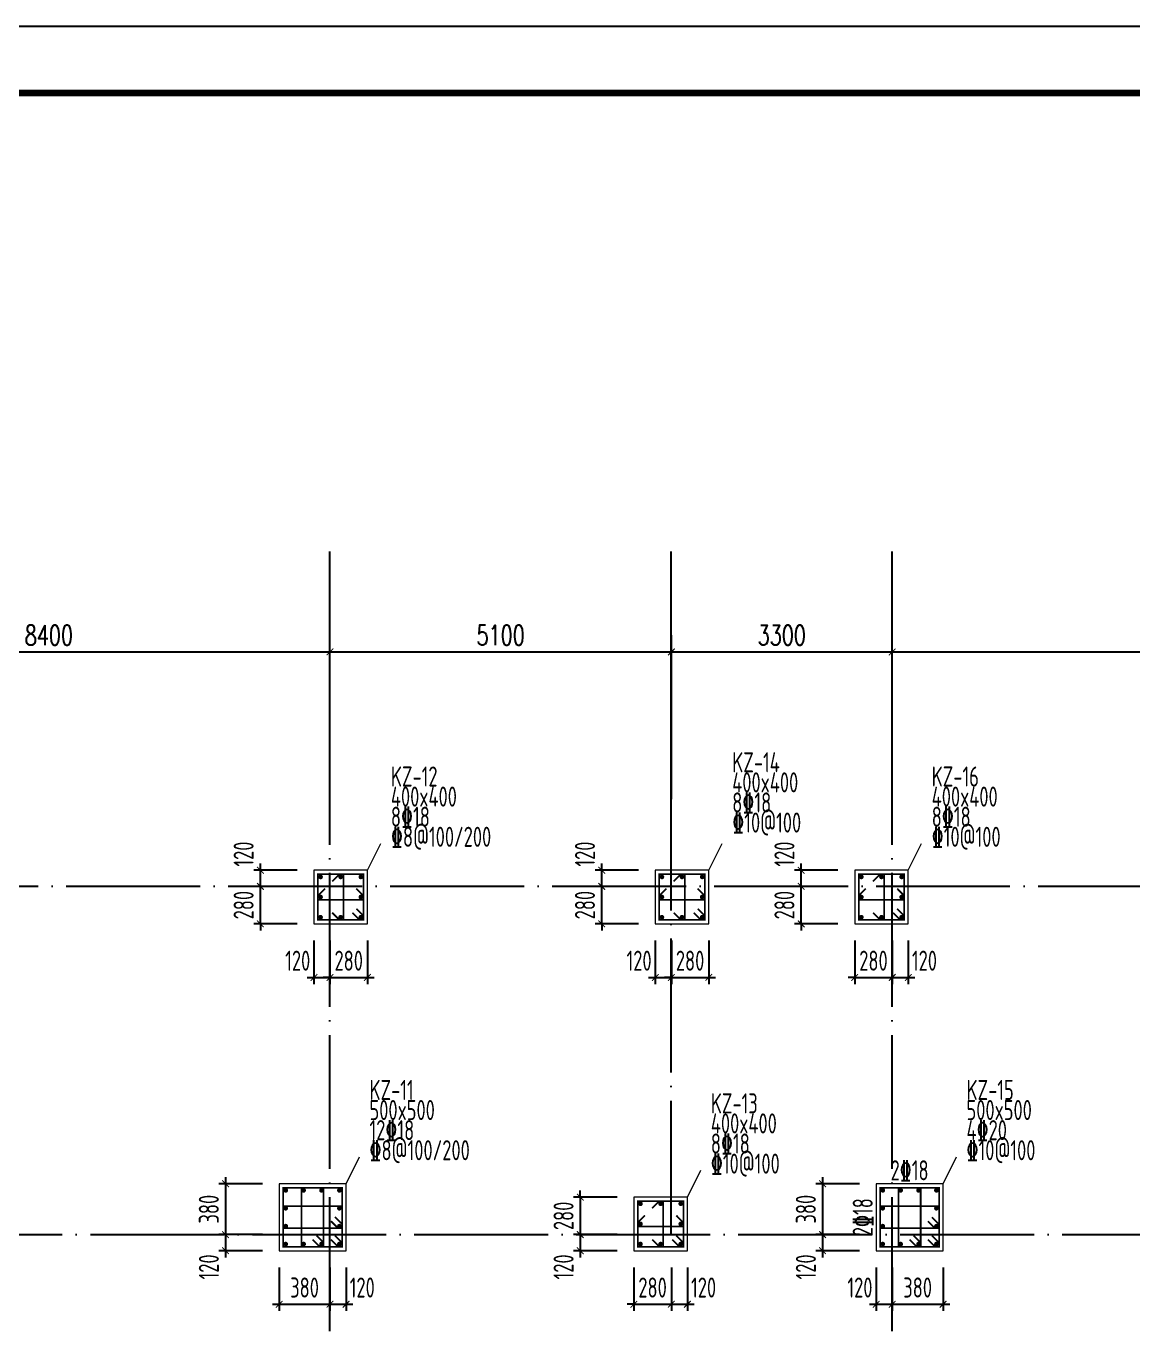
# Model space of a CAD drawing. Extents: x -638872 to -278819, y -139534 to 213996.
# Drawn here: x -598600 to -582064, y 30034 to 49531 of the extents above; entities that cross this region are included whole.
import ezdxf
from ezdxf.enums import TextEntityAlignment as Align

# ---------------------------------------------------------------- set-up
doc = ezdxf.new("R2010")
doc.units = 0
doc.header["$LTSCALE"] = 1000
doc.header["$MEASUREMENT"] = 0
doc.linetypes.add('DOTE', pattern=[2.42, 2, -0.2, 0.02, -0.2])
doc.layers.get('0').update_dxf_attribs({"linetype": 'CONTINUOUS'})
doc.layers.get('Defpoints').update_dxf_attribs({"linetype": 'CONTINUOUS'})
for name, color, linetype in [('AXIS', 171, 'CONTINUOUS'), ('DOTE', 14, 'DOTE'), ('S_PCOLUMHOOPBAR', 24, 'CONTINUOUS'), ('TK', 4, 'CONTINUOUS')]:
    doc.layers.add(name, color=color, linetype=linetype)
for name, color, linetype, lineweight in [('COLU', 7, 'CONTINUOUS', 0), ('COLU_DIM', 3, 'CONTINUOUS', 0), ('COLU_HATCH', 251, 'CONTINUOUS', 0), ('S_PColumMainBar', 14, 'CONTINUOUS', 25), ('柱原位标注', 7, 'CONTINUOUS', 18), ('柱集中标注', 2, 'CONTINUOUS', 18)]:
    doc.layers.add(name, color=color, linetype=linetype, lineweight=lineweight)
doc.styles.add('_TCH_DIM_T3', font='SIMPLEX', dxfattribs={"width": 0.705882, "bigfont": 'GBCBIG'})
doc.styles.add('FromPkpm', font='Pkpmeng', dxfattribs={"width": 0.7, "bigfont": 'hztxt'})
doc.styles.add('TSSD_Dimension', font='tssdeng.shx', dxfattribs={"width": 0.7, "bigfont": 'hztxt.shx'})
doc.dimstyles.new('_TCH_ARCH&&100', dxfattribs={"dimtxt": 297.5, "dimasz": 100, "dimexe": 250, "dimexo": 300, "dimgap": 100, "dimtad": 1, "dimdec": 0, "dimzin": 0, "dimdsep": 46, "dimtxsty": '_TCH_DIM_T3', "dimblk": 'ARCHTICK', "dimcen": 0.09, "dimclrt": 7, "dimazin": 2, "dimtfac": 1, "dimtdec": 0, "dimtix": 1, "dimtmove": 2, "dimatfit": 3, "dimfxl": 0, "dimtolj": 1, "dimtzin": 0, "dimarcsym": 0})
doc.dimstyles.new('TSSD_50_100', dxfattribs={"dimtxt": 300, "dimasz": 100, "dimexe": 100, "dimexo": 250, "dimgap": 100, "dimtad": 1, "dimdec": 0, "dimlfac": 0.5, "dimzin": 0, "dimdsep": 46, "dimtxsty": 'TSSD_Dimension', "dimblk": 'ARCHTICK', "dimblk1": 'ARCHTICK', "dimblk2": 'ARCHTICK', "dimcen": 0, "dimdle": 100, "dimclrt": 7, "dimadec": 0, "dimazin": 0, "dimtfac": 1, "dimtdec": 0, "dimtix": 1, "dimtmove": 2, "dimatfit": 3, "dimfxl": 0, "dimtolj": 1, "dimtzin": 0, "dimarcsym": 0})

# ---------------------------------------------------------------- blocks, each defined once
blk = doc.blocks.new('_ArchTick')
at = {"color": 0, "linetype": 'ByBlock', "const_width": 0.15}
blk.add_lwpolyline([(-0.5, -0.5), (0.5, 0.5)], dxfattribs=at)
blk = doc.blocks.new('*D311')
at = {"layer": 'COLU_DIM', "color": 0, "lineweight": -2}
for p, q in [((-586220, 35876), (-586220, 35226)), ((-585660, 35876), (-585660, 35226)), ((-586220, 35326), (-586320, 35326)), ((-586220, 35326), (-585660, 35326)), ((-585660, 35326), (-585560, 35326))]:
    blk.add_line(p, q, dxfattribs=at)
at = {"layer": 'Defpoints', "color": 0}
for p in [(-586220, 36126), (-585660, 36126), (-585660, 35326)]:
    blk.add_point(p, dxfattribs=at)
at = {"layer": 'COLU_DIM', "color": 0, "lineweight": -2, "xscale": 100, "yscale": 100, "zscale": 100}
blk.add_blockref('_ArchTick', (-586220, 35326), dxfattribs=at)
at = {"layer": 'COLU_DIM', "color": 0, "lineweight": -2, "xscale": 100, "yscale": 100, "zscale": 100, "rotation": 180}
blk.add_blockref('_ArchTick', (-585660, 35326), dxfattribs=at)
at = {"layer": 'COLU_DIM', "color": 7, "insert": (-585940, 35576), "char_height": 300, "attachment_point": 5, "style": 'TSSD_Dimension'}
blk.add_mtext('\\A1;280', dxfattribs=at)
blk = doc.blocks.new('*D312')
at = {"layer": 'COLU_DIM', "color": 0, "lineweight": -2}
for p, q in [((-585660, 35876), (-585660, 35226)), ((-585420, 35876), (-585420, 35226)), ((-585760, 35326), (-585320, 35326))]:
    blk.add_line(p, q, dxfattribs=at)
at = {"layer": 'Defpoints', "color": 0}
for p in [(-585660, 36126), (-585420, 36126), (-585420, 35326)]:
    blk.add_point(p, dxfattribs=at)
at = {"layer": 'COLU_DIM', "color": 0, "lineweight": -2, "xscale": 100, "yscale": 100, "zscale": 100, "rotation": 180}
blk.add_blockref('_ArchTick', (-585660, 35326), dxfattribs=at)
at = {"layer": 'COLU_DIM', "color": 0, "lineweight": -2, "xscale": 100, "yscale": 100, "zscale": 100}
blk.add_blockref('_ArchTick', (-585420, 35326), dxfattribs=at)
at = {"layer": 'COLU_DIM', "color": 7, "insert": (-585178, 35576), "char_height": 300, "attachment_point": 5, "style": 'TSSD_Dimension'}
blk.add_mtext('\\A1;120', dxfattribs=at)
blk = doc.blocks.new('*D313')
at = {"layer": 'COLU_DIM', "color": 0, "lineweight": -2}
for p, q in [((-586470, 36686), (-587120, 36686)), ((-587020, 36686), (-587020, 36786)), ((-587020, 36126), (-587020, 36686)), ((-586470, 36126), (-587120, 36126)), ((-587020, 36126), (-587020, 36026))]:
    blk.add_line(p, q, dxfattribs=at)
at = {"layer": 'Defpoints', "color": 0}
for p in [(-587020, 36686), (-586220, 36686), (-586220, 36126)]:
    blk.add_point(p, dxfattribs=at)
at = {"layer": 'COLU_DIM', "color": 0, "lineweight": -2, "xscale": 100, "yscale": 100, "zscale": 100}
for p, rotation in [((-587020, 36686), 270), ((-587020, 36126), 90)]:
    blk.add_blockref('_ArchTick', p, dxfattribs=dict(at, rotation=rotation))
at = {"layer": 'COLU_DIM', "color": 7, "insert": (-587270, 36406), "char_height": 300, "attachment_point": 5, "rotation": 90, "style": 'TSSD_Dimension'}
blk.add_mtext('\\A1;280', dxfattribs=at)
blk = doc.blocks.new('*D314')
at = {"layer": 'COLU_DIM', "color": 0, "lineweight": -2}
for p, q in [((-586470, 36926), (-587120, 36926)), ((-587020, 36586), (-587020, 37026)), ((-586470, 36686), (-587120, 36686))]:
    blk.add_line(p, q, dxfattribs=at)
at = {"layer": 'Defpoints', "color": 0}
for p in [(-587020, 36926), (-586220, 36926), (-586220, 36686)]:
    blk.add_point(p, dxfattribs=at)
at = {"layer": 'COLU_DIM', "color": 0, "lineweight": -2, "xscale": 100, "yscale": 100, "zscale": 100}
for p, rotation in [((-587020, 36926), 90), ((-587020, 36686), 270)]:
    blk.add_blockref('_ArchTick', p, dxfattribs=dict(at, rotation=rotation))
at = {"layer": 'COLU_DIM', "color": 7, "insert": (-587270, 37168), "char_height": 300, "attachment_point": 5, "rotation": 90, "style": 'TSSD_Dimension'}
blk.add_mtext('\\A1;120', dxfattribs=at)
blk = doc.blocks.new('*D315')
at = {"layer": 'COLU_DIM', "color": 0, "lineweight": -2}
for p, q in [((-589200, 35876), (-589200, 35226)), ((-588960, 35876), (-588960, 35226)), ((-589300, 35326), (-588860, 35326))]:
    blk.add_line(p, q, dxfattribs=at)
at = {"layer": 'Defpoints', "color": 0}
for p in [(-589200, 36126), (-588960, 36126), (-588960, 35326)]:
    blk.add_point(p, dxfattribs=at)
at = {"layer": 'COLU_DIM', "color": 0, "lineweight": -2, "xscale": 100, "yscale": 100, "zscale": 100, "rotation": 180}
blk.add_blockref('_ArchTick', (-589200, 35326), dxfattribs=at)
at = {"layer": 'COLU_DIM', "color": 0, "lineweight": -2, "xscale": 100, "yscale": 100, "zscale": 100}
blk.add_blockref('_ArchTick', (-588960, 35326), dxfattribs=at)
at = {"layer": 'COLU_DIM', "color": 7, "insert": (-589442, 35576), "char_height": 300, "attachment_point": 5, "style": 'TSSD_Dimension'}
blk.add_mtext('\\A1;120', dxfattribs=at)
blk = doc.blocks.new('*D316')
at = {"layer": 'COLU_DIM', "color": 0, "lineweight": -2}
for p, q in [((-588960, 35876), (-588960, 35226)), ((-588400, 35876), (-588400, 35226)), ((-588960, 35326), (-589060, 35326)), ((-588960, 35326), (-588400, 35326)), ((-588400, 35326), (-588300, 35326))]:
    blk.add_line(p, q, dxfattribs=at)
at = {"layer": 'Defpoints', "color": 0}
for p in [(-588960, 36126), (-588400, 36126), (-588400, 35326)]:
    blk.add_point(p, dxfattribs=at)
at = {"layer": 'COLU_DIM', "color": 0, "lineweight": -2, "xscale": 100, "yscale": 100, "zscale": 100}
blk.add_blockref('_ArchTick', (-588960, 35326), dxfattribs=at)
at = {"layer": 'COLU_DIM', "color": 0, "lineweight": -2, "xscale": 100, "yscale": 100, "zscale": 100, "rotation": 180}
blk.add_blockref('_ArchTick', (-588400, 35326), dxfattribs=at)
at = {"layer": 'COLU_DIM', "color": 7, "insert": (-588680, 35576), "char_height": 300, "attachment_point": 5, "style": 'TSSD_Dimension'}
blk.add_mtext('\\A1;280', dxfattribs=at)
blk = doc.blocks.new('*D317')
at = {"layer": 'COLU_DIM', "color": 0, "lineweight": -2}
for p, q in [((-589450, 36686), (-590100, 36686)), ((-590000, 36686), (-590000, 36786)), ((-590000, 36126), (-590000, 36686)), ((-589450, 36126), (-590100, 36126)), ((-590000, 36126), (-590000, 36026))]:
    blk.add_line(p, q, dxfattribs=at)
at = {"layer": 'Defpoints', "color": 0}
for p in [(-590000, 36686), (-589200, 36686), (-589200, 36126)]:
    blk.add_point(p, dxfattribs=at)
at = {"layer": 'COLU_DIM', "color": 0, "lineweight": -2, "xscale": 100, "yscale": 100, "zscale": 100}
for p, rotation in [((-590000, 36686), 270), ((-590000, 36126), 90)]:
    blk.add_blockref('_ArchTick', p, dxfattribs=dict(at, rotation=rotation))
at = {"layer": 'COLU_DIM', "color": 7, "insert": (-590250, 36406), "char_height": 300, "attachment_point": 5, "rotation": 90, "style": 'TSSD_Dimension'}
blk.add_mtext('\\A1;280', dxfattribs=at)
blk = doc.blocks.new('*D318')
at = {"layer": 'COLU_DIM', "color": 0, "lineweight": -2}
for p, q in [((-589450, 36926), (-590100, 36926)), ((-590000, 36586), (-590000, 37026)), ((-589450, 36686), (-590100, 36686))]:
    blk.add_line(p, q, dxfattribs=at)
at = {"layer": 'Defpoints', "color": 0}
for p in [(-590000, 36926), (-589200, 36926), (-589200, 36686)]:
    blk.add_point(p, dxfattribs=at)
at = {"layer": 'COLU_DIM', "color": 0, "lineweight": -2, "xscale": 100, "yscale": 100, "zscale": 100}
for p, rotation in [((-590000, 36926), 90), ((-590000, 36686), 270)]:
    blk.add_blockref('_ArchTick', p, dxfattribs=dict(at, rotation=rotation))
at = {"layer": 'COLU_DIM', "color": 7, "insert": (-590250, 37168), "char_height": 300, "attachment_point": 5, "rotation": 90, "style": 'TSSD_Dimension'}
blk.add_mtext('\\A1;120', dxfattribs=at)
blk = doc.blocks.new('*D319')
at = {"layer": 'COLU_DIM', "color": 0, "lineweight": -2}
for p, q in [((-594300, 35876), (-594300, 35226)), ((-594060, 35876), (-594060, 35226)), ((-594400, 35326), (-593960, 35326))]:
    blk.add_line(p, q, dxfattribs=at)
at = {"layer": 'Defpoints', "color": 0}
for p in [(-594300, 36126), (-594060, 36126), (-594060, 35326)]:
    blk.add_point(p, dxfattribs=at)
at = {"layer": 'COLU_DIM', "color": 0, "lineweight": -2, "xscale": 100, "yscale": 100, "zscale": 100, "rotation": 180}
blk.add_blockref('_ArchTick', (-594300, 35326), dxfattribs=at)
at = {"layer": 'COLU_DIM', "color": 0, "lineweight": -2, "xscale": 100, "yscale": 100, "zscale": 100}
blk.add_blockref('_ArchTick', (-594060, 35326), dxfattribs=at)
at = {"layer": 'COLU_DIM', "color": 7, "insert": (-594542, 35576), "char_height": 300, "attachment_point": 5, "style": 'TSSD_Dimension'}
blk.add_mtext('\\A1;120', dxfattribs=at)
blk = doc.blocks.new('*D320')
at = {"layer": 'COLU_DIM', "color": 0, "lineweight": -2}
for p, q in [((-594060, 35876), (-594060, 35226)), ((-593500, 35876), (-593500, 35226)), ((-594060, 35326), (-594160, 35326)), ((-594060, 35326), (-593500, 35326)), ((-593500, 35326), (-593400, 35326))]:
    blk.add_line(p, q, dxfattribs=at)
at = {"layer": 'Defpoints', "color": 0}
for p in [(-594060, 36126), (-593500, 36126), (-593500, 35326)]:
    blk.add_point(p, dxfattribs=at)
at = {"layer": 'COLU_DIM', "color": 0, "lineweight": -2, "xscale": 100, "yscale": 100, "zscale": 100}
blk.add_blockref('_ArchTick', (-594060, 35326), dxfattribs=at)
at = {"layer": 'COLU_DIM', "color": 0, "lineweight": -2, "xscale": 100, "yscale": 100, "zscale": 100, "rotation": 180}
blk.add_blockref('_ArchTick', (-593500, 35326), dxfattribs=at)
at = {"layer": 'COLU_DIM', "color": 7, "insert": (-593780, 35576), "char_height": 300, "attachment_point": 5, "style": 'TSSD_Dimension'}
blk.add_mtext('\\A1;280', dxfattribs=at)
blk = doc.blocks.new('*D321')
at = {"layer": 'COLU_DIM', "color": 0, "lineweight": -2}
for p, q in [((-594550, 36686), (-595200, 36686)), ((-595100, 36686), (-595100, 36786)), ((-595100, 36126), (-595100, 36686)), ((-594550, 36126), (-595200, 36126)), ((-595100, 36126), (-595100, 36026))]:
    blk.add_line(p, q, dxfattribs=at)
at = {"layer": 'Defpoints', "color": 0}
for p in [(-595100, 36686), (-594300, 36686), (-594300, 36126)]:
    blk.add_point(p, dxfattribs=at)
at = {"layer": 'COLU_DIM', "color": 0, "lineweight": -2, "xscale": 100, "yscale": 100, "zscale": 100}
for p, rotation in [((-595100, 36686), 270), ((-595100, 36126), 90)]:
    blk.add_blockref('_ArchTick', p, dxfattribs=dict(at, rotation=rotation))
at = {"layer": 'COLU_DIM', "color": 7, "insert": (-595350, 36406), "char_height": 300, "attachment_point": 5, "rotation": 90, "style": 'TSSD_Dimension'}
blk.add_mtext('\\A1;280', dxfattribs=at)
blk = doc.blocks.new('*D322')
at = {"layer": 'COLU_DIM', "color": 0, "lineweight": -2}
for p, q in [((-594550, 36926), (-595200, 36926)), ((-595100, 36586), (-595100, 37026)), ((-594550, 36686), (-595200, 36686))]:
    blk.add_line(p, q, dxfattribs=at)
at = {"layer": 'Defpoints', "color": 0}
for p in [(-595100, 36926), (-594300, 36926), (-594300, 36686)]:
    blk.add_point(p, dxfattribs=at)
at = {"layer": 'COLU_DIM', "color": 0, "lineweight": -2, "xscale": 100, "yscale": 100, "zscale": 100}
for p, rotation in [((-595100, 36926), 90), ((-595100, 36686), 270)]:
    blk.add_blockref('_ArchTick', p, dxfattribs=dict(at, rotation=rotation))
at = {"layer": 'COLU_DIM', "color": 7, "insert": (-595350, 37168), "char_height": 300, "attachment_point": 5, "rotation": 90, "style": 'TSSD_Dimension'}
blk.add_mtext('\\A1;120', dxfattribs=at)
blk = doc.blocks.new('*D344')
at = {"layer": 'COLU_DIM', "color": 0, "lineweight": -2}
for p, q in [((-585900, 30996), (-585900, 30346)), ((-585660, 30996), (-585660, 30346)), ((-586000, 30446), (-585560, 30446))]:
    blk.add_line(p, q, dxfattribs=at)
at = {"layer": 'Defpoints', "color": 0}
for p in [(-585900, 31246), (-585660, 31246), (-585660, 30446)]:
    blk.add_point(p, dxfattribs=at)
at = {"layer": 'COLU_DIM', "color": 0, "lineweight": -2, "xscale": 100, "yscale": 100, "zscale": 100, "rotation": 180}
blk.add_blockref('_ArchTick', (-585900, 30446), dxfattribs=at)
at = {"layer": 'COLU_DIM', "color": 0, "lineweight": -2, "xscale": 100, "yscale": 100, "zscale": 100}
blk.add_blockref('_ArchTick', (-585660, 30446), dxfattribs=at)
at = {"layer": 'COLU_DIM', "color": 7, "insert": (-586142, 30696), "char_height": 300, "attachment_point": 5, "style": 'TSSD_Dimension'}
blk.add_mtext('\\A1;120', dxfattribs=at)
blk = doc.blocks.new('*D345')
at = {"layer": 'COLU_DIM', "color": 0, "lineweight": -2}
for p, q in [((-585660, 30996), (-585660, 30346)), ((-584900, 30996), (-584900, 30346)), ((-585760, 30446), (-584800, 30446))]:
    blk.add_line(p, q, dxfattribs=at)
at = {"layer": 'Defpoints', "color": 0}
for p in [(-585660, 31246), (-584900, 31246), (-584900, 30446)]:
    blk.add_point(p, dxfattribs=at)
at = {"layer": 'COLU_DIM', "color": 0, "lineweight": -2, "xscale": 100, "yscale": 100, "zscale": 100, "rotation": 180}
blk.add_blockref('_ArchTick', (-585660, 30446), dxfattribs=at)
at = {"layer": 'COLU_DIM', "color": 0, "lineweight": -2, "xscale": 100, "yscale": 100, "zscale": 100}
blk.add_blockref('_ArchTick', (-584900, 30446), dxfattribs=at)
at = {"layer": 'COLU_DIM', "color": 7, "insert": (-585280, 30696), "char_height": 300, "attachment_point": 5, "style": 'TSSD_Dimension'}
blk.add_mtext('\\A1;380', dxfattribs=at)
blk = doc.blocks.new('*D346')
at = {"layer": 'COLU_DIM', "color": 0, "lineweight": -2}
for p, q in [((-586150, 32246), (-586800, 32246)), ((-586700, 32346), (-586700, 31386)), ((-586150, 31486), (-586800, 31486))]:
    blk.add_line(p, q, dxfattribs=at)
at = {"layer": 'Defpoints', "color": 0}
for p in [(-585900, 32246), (-586700, 31486), (-585900, 31486)]:
    blk.add_point(p, dxfattribs=at)
at = {"layer": 'COLU_DIM', "color": 0, "lineweight": -2, "xscale": 100, "yscale": 100, "zscale": 100}
for p, rotation in [((-586700, 32246), 90), ((-586700, 31486), 270)]:
    blk.add_blockref('_ArchTick', p, dxfattribs=dict(at, rotation=rotation))
at = {"layer": 'COLU_DIM', "color": 7, "insert": (-586950, 31866), "char_height": 300, "attachment_point": 5, "rotation": 90, "style": 'TSSD_Dimension'}
blk.add_mtext('\\A1;380', dxfattribs=at)
blk = doc.blocks.new('*D347')
at = {"layer": 'COLU_DIM', "color": 0, "lineweight": -2}
for p, q in [((-586700, 31586), (-586700, 31146)), ((-586150, 31486), (-586800, 31486)), ((-586150, 31246), (-586800, 31246))]:
    blk.add_line(p, q, dxfattribs=at)
at = {"layer": 'Defpoints', "color": 0}
for p in [(-585900, 31486), (-586700, 31246), (-585900, 31246)]:
    blk.add_point(p, dxfattribs=at)
at = {"layer": 'COLU_DIM', "color": 0, "lineweight": -2, "xscale": 100, "yscale": 100, "zscale": 100}
for p, rotation in [((-586700, 31486), 90), ((-586700, 31246), 270)]:
    blk.add_blockref('_ArchTick', p, dxfattribs=dict(at, rotation=rotation))
at = {"layer": 'COLU_DIM', "color": 7, "insert": (-586950, 31004), "char_height": 300, "attachment_point": 5, "rotation": 90, "style": 'TSSD_Dimension'}
blk.add_mtext('\\A1;120', dxfattribs=at)
blk = doc.blocks.new('*D348')
at = {"layer": 'COLU_DIM', "color": 0, "lineweight": -2}
for p, q in [((-589520, 30996), (-589520, 30346)), ((-588960, 30996), (-588960, 30346)), ((-589520, 30446), (-589620, 30446)), ((-589520, 30446), (-588960, 30446)), ((-588960, 30446), (-588860, 30446))]:
    blk.add_line(p, q, dxfattribs=at)
at = {"layer": 'Defpoints', "color": 0}
for p in [(-589520, 31246), (-588960, 31246), (-588960, 30446)]:
    blk.add_point(p, dxfattribs=at)
at = {"layer": 'COLU_DIM', "color": 0, "lineweight": -2, "xscale": 100, "yscale": 100, "zscale": 100}
blk.add_blockref('_ArchTick', (-589520, 30446), dxfattribs=at)
at = {"layer": 'COLU_DIM', "color": 0, "lineweight": -2, "xscale": 100, "yscale": 100, "zscale": 100, "rotation": 180}
blk.add_blockref('_ArchTick', (-588960, 30446), dxfattribs=at)
at = {"layer": 'COLU_DIM', "color": 7, "insert": (-589240, 30696), "char_height": 300, "attachment_point": 5, "style": 'TSSD_Dimension'}
blk.add_mtext('\\A1;280', dxfattribs=at)
blk = doc.blocks.new('*D349')
at = {"layer": 'COLU_DIM', "color": 0, "lineweight": -2}
for p, q in [((-588960, 30996), (-588960, 30346)), ((-588720, 30996), (-588720, 30346)), ((-589060, 30446), (-588620, 30446))]:
    blk.add_line(p, q, dxfattribs=at)
at = {"layer": 'Defpoints', "color": 0}
for p in [(-588960, 31246), (-588720, 31246), (-588720, 30446)]:
    blk.add_point(p, dxfattribs=at)
at = {"layer": 'COLU_DIM', "color": 0, "lineweight": -2, "xscale": 100, "yscale": 100, "zscale": 100, "rotation": 180}
blk.add_blockref('_ArchTick', (-588960, 30446), dxfattribs=at)
at = {"layer": 'COLU_DIM', "color": 0, "lineweight": -2, "xscale": 100, "yscale": 100, "zscale": 100}
blk.add_blockref('_ArchTick', (-588720, 30446), dxfattribs=at)
at = {"layer": 'COLU_DIM', "color": 7, "insert": (-588478, 30696), "char_height": 300, "attachment_point": 5, "style": 'TSSD_Dimension'}
blk.add_mtext('\\A1;120', dxfattribs=at)
blk = doc.blocks.new('*D350')
at = {"layer": 'COLU_DIM', "color": 0, "lineweight": -2}
for p, q in [((-589770, 32046), (-590420, 32046)), ((-590320, 32046), (-590320, 32146)), ((-590320, 32046), (-590320, 31486)), ((-589770, 31486), (-590420, 31486)), ((-590320, 31486), (-590320, 31386))]:
    blk.add_line(p, q, dxfattribs=at)
at = {"layer": 'Defpoints', "color": 0}
for p in [(-589520, 32046), (-590320, 31486), (-589520, 31486)]:
    blk.add_point(p, dxfattribs=at)
at = {"layer": 'COLU_DIM', "color": 0, "lineweight": -2, "xscale": 100, "yscale": 100, "zscale": 100}
for p, rotation in [((-590320, 32046), 270), ((-590320, 31486), 90)]:
    blk.add_blockref('_ArchTick', p, dxfattribs=dict(at, rotation=rotation))
at = {"layer": 'COLU_DIM', "color": 7, "insert": (-590570, 31766), "char_height": 300, "attachment_point": 5, "rotation": 90, "style": 'TSSD_Dimension'}
blk.add_mtext('\\A1;280', dxfattribs=at)
blk = doc.blocks.new('*D351')
at = {"layer": 'COLU_DIM', "color": 0, "lineweight": -2}
for p, q in [((-590320, 31586), (-590320, 31146)), ((-589770, 31486), (-590420, 31486)), ((-589770, 31246), (-590420, 31246))]:
    blk.add_line(p, q, dxfattribs=at)
at = {"layer": 'Defpoints', "color": 0}
for p in [(-589520, 31486), (-590320, 31246), (-589520, 31246)]:
    blk.add_point(p, dxfattribs=at)
at = {"layer": 'COLU_DIM', "color": 0, "lineweight": -2, "xscale": 100, "yscale": 100, "zscale": 100}
for p, rotation in [((-590320, 31486), 90), ((-590320, 31246), 270)]:
    blk.add_blockref('_ArchTick', p, dxfattribs=dict(at, rotation=rotation))
at = {"layer": 'COLU_DIM', "color": 7, "insert": (-590570, 31004), "char_height": 300, "attachment_point": 5, "rotation": 90, "style": 'TSSD_Dimension'}
blk.add_mtext('\\A1;120', dxfattribs=at)
blk = doc.blocks.new('*D352')
at = {"layer": 'COLU_DIM', "color": 0, "lineweight": -2}
for p, q in [((-594820, 30996), (-594820, 30346)), ((-594060, 30996), (-594060, 30346)), ((-594920, 30446), (-593960, 30446))]:
    blk.add_line(p, q, dxfattribs=at)
at = {"layer": 'Defpoints', "color": 0}
for p in [(-594820, 31246), (-594060, 31246), (-594060, 30446)]:
    blk.add_point(p, dxfattribs=at)
at = {"layer": 'COLU_DIM', "color": 0, "lineweight": -2, "xscale": 100, "yscale": 100, "zscale": 100, "rotation": 180}
blk.add_blockref('_ArchTick', (-594820, 30446), dxfattribs=at)
at = {"layer": 'COLU_DIM', "color": 0, "lineweight": -2, "xscale": 100, "yscale": 100, "zscale": 100}
blk.add_blockref('_ArchTick', (-594060, 30446), dxfattribs=at)
at = {"layer": 'COLU_DIM', "color": 7, "insert": (-594440, 30696), "char_height": 300, "attachment_point": 5, "style": 'TSSD_Dimension'}
blk.add_mtext('\\A1;380', dxfattribs=at)
blk = doc.blocks.new('*D353')
at = {"layer": 'COLU_DIM', "color": 0, "lineweight": -2}
for p, q in [((-594060, 30996), (-594060, 30346)), ((-593820, 30996), (-593820, 30346)), ((-594160, 30446), (-593720, 30446))]:
    blk.add_line(p, q, dxfattribs=at)
at = {"layer": 'Defpoints', "color": 0}
for p in [(-594060, 31246), (-593820, 31246), (-593820, 30446)]:
    blk.add_point(p, dxfattribs=at)
at = {"layer": 'COLU_DIM', "color": 0, "lineweight": -2, "xscale": 100, "yscale": 100, "zscale": 100, "rotation": 180}
blk.add_blockref('_ArchTick', (-594060, 30446), dxfattribs=at)
at = {"layer": 'COLU_DIM', "color": 0, "lineweight": -2, "xscale": 100, "yscale": 100, "zscale": 100}
blk.add_blockref('_ArchTick', (-593820, 30446), dxfattribs=at)
at = {"layer": 'COLU_DIM', "color": 7, "insert": (-593578, 30696), "char_height": 300, "attachment_point": 5, "style": 'TSSD_Dimension'}
blk.add_mtext('\\A1;120', dxfattribs=at)
blk = doc.blocks.new('*D354')
at = {"layer": 'COLU_DIM', "color": 0, "lineweight": -2}
for p, q in [((-595070, 32246), (-595720, 32246)), ((-595620, 32346), (-595620, 31386)), ((-595070, 31486), (-595720, 31486))]:
    blk.add_line(p, q, dxfattribs=at)
at = {"layer": 'Defpoints', "color": 0}
for p in [(-594820, 32246), (-595620, 31486), (-594820, 31486)]:
    blk.add_point(p, dxfattribs=at)
at = {"layer": 'COLU_DIM', "color": 0, "lineweight": -2, "xscale": 100, "yscale": 100, "zscale": 100}
for p, rotation in [((-595620, 32246), 90), ((-595620, 31486), 270)]:
    blk.add_blockref('_ArchTick', p, dxfattribs=dict(at, rotation=rotation))
at = {"layer": 'COLU_DIM', "color": 7, "insert": (-595870, 31866), "char_height": 300, "attachment_point": 5, "rotation": 90, "style": 'TSSD_Dimension'}
blk.add_mtext('\\A1;380', dxfattribs=at)
blk = doc.blocks.new('*D355')
at = {"layer": 'COLU_DIM', "color": 0, "lineweight": -2}
for p, q in [((-595620, 31586), (-595620, 31146)), ((-595070, 31486), (-595720, 31486)), ((-595070, 31246), (-595720, 31246))]:
    blk.add_line(p, q, dxfattribs=at)
at = {"layer": 'Defpoints', "color": 0}
for p in [(-594820, 31486), (-595620, 31246), (-594820, 31246)]:
    blk.add_point(p, dxfattribs=at)
at = {"layer": 'COLU_DIM', "color": 0, "lineweight": -2, "xscale": 100, "yscale": 100, "zscale": 100}
for p, rotation in [((-595620, 31486), 90), ((-595620, 31246), 270)]:
    blk.add_blockref('_ArchTick', p, dxfattribs=dict(at, rotation=rotation))
at = {"layer": 'COLU_DIM', "color": 7, "insert": (-595870, 31004), "char_height": 300, "attachment_point": 5, "rotation": 90, "style": 'TSSD_Dimension'}
blk.add_mtext('\\A1;120', dxfattribs=at)
blk = doc.blocks.new('GeYuanFrame_63356788', base_point=(18.76, 4.34))
at = {"layer": 'TK'}
blk.add_line((43.76, 414.34), (751.76, 414.34), dxfattribs=at)
blk.add_lwpolyline([(18.76, 424.34), (761.76, 424.34), (761.76, 4.34), (18.76, 4.34), (18.76, 424.34)], dxfattribs=at)
at = {"layer": 'TK', "const_width": 1}
blk.add_lwpolyline([(751.76, 414.34), (43.76, 414.34), (43.76, 14.34), (751.76, 14.34)], close=True, dxfattribs=at)
blk = doc.blocks.new('*D650')
at = {"layer": 'AXIS', "color": 0, "lineweight": -2}
for p, q in [((-602460, 37986), (-602460, 40436)), ((-594060, 37986), (-594060, 40436)), ((-602460, 40186), (-594060, 40186))]:
    blk.add_line(p, q, dxfattribs=at)
at = {"layer": 'Defpoints', "color": 0}
for p in [(-594060, 40186), (-602460, 37686), (-594060, 37686)]:
    blk.add_point(p, dxfattribs=at)
at = {"layer": 'AXIS', "color": 0, "lineweight": -2, "xscale": 100, "yscale": 100, "zscale": 100, "rotation": 180}
blk.add_blockref('_ArchTick', (-602460, 40186), dxfattribs=at)
at = {"layer": 'AXIS', "color": 0, "lineweight": -2, "xscale": 100, "yscale": 100, "zscale": 100}
blk.add_blockref('_ArchTick', (-594060, 40186), dxfattribs=at)
at = {"layer": 'AXIS', "color": 7, "insert": (-598260, 40435), "char_height": 297.5, "attachment_point": 5, "style": '_TCH_DIM_T3'}
blk.add_mtext('\\A1;8400', dxfattribs=at)
blk = doc.blocks.new('*D651')
at = {"layer": 'AXIS', "color": 0, "lineweight": -2}
for p, q in [((-594060, 37986), (-594060, 40436)), ((-588960, 37986), (-588960, 40436)), ((-594060, 40186), (-588960, 40186))]:
    blk.add_line(p, q, dxfattribs=at)
at = {"layer": 'Defpoints', "color": 0}
for p in [(-588960, 40186), (-594060, 37686), (-588960, 37686)]:
    blk.add_point(p, dxfattribs=at)
at = {"layer": 'AXIS', "color": 0, "lineweight": -2, "xscale": 100, "yscale": 100, "zscale": 100, "rotation": 180}
blk.add_blockref('_ArchTick', (-594060, 40186), dxfattribs=at)
at = {"layer": 'AXIS', "color": 0, "lineweight": -2, "xscale": 100, "yscale": 100, "zscale": 100}
blk.add_blockref('_ArchTick', (-588960, 40186), dxfattribs=at)
at = {"layer": 'AXIS', "color": 7, "insert": (-591510, 40435), "char_height": 297.5, "attachment_point": 5, "style": '_TCH_DIM_T3'}
blk.add_mtext('\\A1;5100', dxfattribs=at)
blk = doc.blocks.new('*D652')
at = {"layer": 'AXIS', "color": 0, "lineweight": -2}
for p, q in [((-588960, 37986), (-588960, 40436)), ((-585660, 37986), (-585660, 40436)), ((-588960, 40186), (-585660, 40186))]:
    blk.add_line(p, q, dxfattribs=at)
at = {"layer": 'Defpoints', "color": 0}
for p in [(-585660, 40186), (-588960, 37686), (-585660, 37686)]:
    blk.add_point(p, dxfattribs=at)
at = {"layer": 'AXIS', "color": 0, "lineweight": -2, "xscale": 100, "yscale": 100, "zscale": 100, "rotation": 180}
blk.add_blockref('_ArchTick', (-588960, 40186), dxfattribs=at)
at = {"layer": 'AXIS', "color": 0, "lineweight": -2, "xscale": 100, "yscale": 100, "zscale": 100}
blk.add_blockref('_ArchTick', (-585660, 40186), dxfattribs=at)
at = {"layer": 'AXIS', "color": 7, "insert": (-587310, 40435), "char_height": 297.5, "attachment_point": 5, "style": '_TCH_DIM_T3'}
blk.add_mtext('\\A1;3300', dxfattribs=at)
blk = doc.blocks.new('*D653')
at = {"layer": 'AXIS', "color": 0, "lineweight": -2}
for p, q in [((-585660, 37986), (-585660, 40436)), ((-577260, 37986), (-577260, 40436)), ((-585660, 40186), (-577260, 40186))]:
    blk.add_line(p, q, dxfattribs=at)
at = {"layer": 'Defpoints', "color": 0}
for p in [(-577260, 40186), (-585660, 37686), (-577260, 37686)]:
    blk.add_point(p, dxfattribs=at)
at = {"layer": 'AXIS', "color": 0, "lineweight": -2, "xscale": 100, "yscale": 100, "zscale": 100, "rotation": 180}
blk.add_blockref('_ArchTick', (-585660, 40186), dxfattribs=at)
at = {"layer": 'AXIS', "color": 0, "lineweight": -2, "xscale": 100, "yscale": 100, "zscale": 100}
blk.add_blockref('_ArchTick', (-577260, 40186), dxfattribs=at)
at = {"layer": 'AXIS', "color": 7, "insert": (-581460, 40435), "char_height": 297.5, "attachment_point": 5, "style": '_TCH_DIM_T3'}
blk.add_mtext('\\A1;8400', dxfattribs=at)

msp = doc.modelspace()

# ---------------------------------------------------------------- linework, layer by layer
at = {"layer": 'AXIS'}
for p, q in [((-594060.1, 37686.16), (-594060.1, 41686.16)), ((-588960.1, 37686.16), (-588960.1, 41686.16)), ((-585660.1, 37686.16), (-585660.1, 41686.16))]:
    msp.add_line(p, q, dxfattribs=at)
at = {"layer": 'COLU'}
for points in [[(-593500.1, 36126.16), (-593500.1, 36926.16), (-594300.1, 36926.16), (-594300.1, 36126.16)], [(-588400.1, 36126.16), (-588400.1, 36926.16), (-589200.1, 36926.16), (-589200.1, 36126.16)], [(-585420.1, 36126.16), (-585420.1, 36926.16), (-586220.1, 36926.16), (-586220.1, 36126.16)], [(-593820.1, 31246.16), (-593820.1, 32246.16), (-594820.1, 32246.16), (-594820.1, 31246.16)], [(-584900.1, 31246.16), (-584900.1, 32246.16), (-585900.1, 32246.16), (-585900.1, 31246.16)], [(-588720.1, 31246.16), (-588720.1, 32046.16), (-589520.1, 32046.16), (-589520.1, 31246.16)]]:
    msp.add_lwpolyline(points, close=True, dxfattribs=at)
at = {"layer": 'DOTE', "color": 8, "linetype": 'DOTE'}
for p, q in [((-594060.1, 22786.16), (-594060.1, 37686.16)), ((-588960.1, 31486.16), (-588960.1, 37686.16)), ((-585660.1, 22786.16), (-585660.1, 37686.16)), ((-566960.1, 36686.16), (-612160.1, 36686.16)), ((-612160.1, 31486.16), (-566960.1, 31486.16))]:
    msp.add_line(p, q, dxfattribs=at)
at = {"layer": 'S_PCOLUMHOOPBAR', "ltscale": 2, "const_width": 25}
for points in [[(-593726.17, 36292.23), (-593620.1, 36186.16), (-593560.1, 36186.16), (-593560.1, 36246.16), (-593560.1, 36186.16), (-593560.1, 36866.16), (-594240.1, 36866.16), (-594240.1, 36186.16), (-593620.1, 36186.16), (-593560.1, 36186.16), (-593560.1, 36246.16), (-593666.17, 36352.23)], [(-594026.17, 36292.23), (-593920.1, 36186.16), (-593860.1, 36186.16), (-593860.1, 36866.16), (-593920.1, 36866.16), (-594026.17, 36760.1)], [(-588626.17, 36292.23), (-588520.1, 36186.16), (-588460.1, 36186.16), (-588460.1, 36246.16), (-588460.1, 36186.16), (-588460.1, 36866.16), (-589140.1, 36866.16), (-589140.1, 36186.16), (-588520.1, 36186.16), (-588460.1, 36186.16), (-588460.1, 36246.16), (-588566.17, 36352.23)], [(-588926.17, 36292.23), (-588820.1, 36186.16), (-588760.1, 36186.16), (-588760.1, 36866.16), (-588820.1, 36866.16), (-588926.17, 36760.1)], [(-585646.17, 36292.23), (-585540.1, 36186.16), (-585480.1, 36186.16), (-585480.1, 36246.16), (-585480.1, 36186.16), (-585480.1, 36866.16), (-586160.1, 36866.16), (-586160.1, 36186.16), (-585540.1, 36186.16), (-585480.1, 36186.16), (-585480.1, 36246.16), (-585586.17, 36352.23)], [(-585946.17, 36292.23), (-585840.1, 36186.16), (-585780.1, 36186.16), (-585780.1, 36866.16), (-585840.1, 36866.16), (-585946.17, 36760.1)], [(-594134.04, 36652.23), (-594240.1, 36546.16), (-594240.1, 36486.16), (-593560.1, 36486.16), (-593560.1, 36546.16), (-593666.17, 36652.23)], [(-589034.04, 36652.23), (-589140.1, 36546.16), (-589140.1, 36486.16), (-588460.1, 36486.16), (-588460.1, 36546.16), (-588566.17, 36652.23)], [(-586054.04, 36652.23), (-586160.1, 36546.16), (-586160.1, 36486.16), (-585480.1, 36486.16), (-585480.1, 36546.16), (-585586.17, 36652.23)], [(-594046.17, 31412.23), (-593940.1, 31306.16), (-593880.1, 31306.16), (-593880.1, 31366.16), (-593880.1, 31306.16), (-593880.1, 32186.16), (-594760.1, 32186.16), (-594760.1, 31306.16), (-593940.1, 31306.16), (-593880.1, 31306.16), (-593880.1, 31366.16), (-593986.17, 31472.23)], [(-594322.17, 31412.23), (-594216.1, 31306.16), (-594156.1, 31306.16), (-594156.1, 31366.16), (-594156.1, 31306.16), (-594156.1, 32186.16), (-594484.1, 32186.16), (-594484.1, 31306.16), (-594216.1, 31306.16), (-594156.1, 31306.16), (-594156.1, 31366.16), (-594262.17, 31472.23)], [(-585126.17, 31412.23), (-585020.1, 31306.16), (-584960.1, 31306.16), (-584960.1, 31366.16), (-584960.1, 31306.16), (-584960.1, 32186.16), (-585840.1, 32186.16), (-585840.1, 31306.16), (-585020.1, 31306.16), (-584960.1, 31306.16), (-584960.1, 31366.16), (-585066.17, 31472.23)], [(-585400.83, 31412.23), (-585294.77, 31306.16), (-585234.77, 31306.16), (-585234.77, 31366.16), (-585234.77, 31306.16), (-585234.77, 32186.16), (-585565.44, 32186.16), (-585565.44, 31306.16), (-585294.77, 31306.16), (-585234.77, 31306.16), (-585234.77, 31366.16), (-585340.83, 31472.23)], [(-588946.17, 31412.23), (-588840.1, 31306.16), (-588780.1, 31306.16), (-588780.1, 31366.16), (-588780.1, 31306.16), (-588780.1, 31986.16), (-589460.1, 31986.16), (-589460.1, 31306.16), (-588840.1, 31306.16), (-588780.1, 31306.16), (-588780.1, 31366.16), (-588886.17, 31472.23)], [(-589246.17, 31412.23), (-589140.1, 31306.16), (-589080.1, 31306.16), (-589080.1, 31986.16), (-589140.1, 31986.16), (-589246.17, 31880.1)], [(-594046.17, 31688.23), (-593940.1, 31582.16), (-593880.1, 31582.16), (-593880.1, 31642.16), (-593880.1, 31582.16), (-593880.1, 31910.16), (-594760.1, 31910.16), (-594760.1, 31582.16), (-593940.1, 31582.16), (-593880.1, 31582.16), (-593880.1, 31642.16), (-593986.17, 31748.23)], [(-589354.04, 31772.23), (-589460.1, 31666.16), (-589460.1, 31606.16), (-588780.1, 31606.16), (-588780.1, 31666.16), (-588886.17, 31772.23)], [(-585126.17, 31686.9), (-585020.1, 31580.83), (-584960.1, 31580.83), (-584960.1, 31640.83), (-584960.1, 31580.83), (-584960.1, 31911.5), (-585840.1, 31911.5), (-585840.1, 31580.83), (-585020.1, 31580.83), (-584960.1, 31580.83), (-584960.1, 31640.83), (-585066.17, 31746.9)]]:
    msp.add_lwpolyline(points, dxfattribs=at)
at = {"layer": 'S_PColumMainBar', "ltscale": 2, "const_width": 35}
for points in [[(-594183.6, 36827.16, 1), (-594218.6, 36827.16, 1)], [(-593882.6, 36827.16, 1), (-593917.6, 36827.16, 1)], [(-593581.6, 36827.16, 1), (-593616.6, 36827.16, 1)], [(-589083.6, 36827.16, 1), (-589118.6, 36827.16, 1)], [(-588782.6, 36827.16, 1), (-588817.6, 36827.16, 1)], [(-588481.6, 36827.16, 1), (-588516.6, 36827.16, 1)], [(-586103.6, 36827.16, 1), (-586138.6, 36827.16, 1)], [(-585802.6, 36827.16, 1), (-585837.6, 36827.16, 1)], [(-585501.6, 36827.16, 1), (-585536.6, 36827.16, 1)], [(-594183.6, 36526.16, 1), (-594218.6, 36526.16, 1)], [(-593581.6, 36526.16, 1), (-593616.6, 36526.16, 1)], [(-589083.6, 36526.16, 1), (-589118.6, 36526.16, 1)], [(-588481.6, 36526.16, 1), (-588516.6, 36526.16, 1)], [(-586103.6, 36526.16, 1), (-586138.6, 36526.16, 1)], [(-585501.6, 36526.16, 1), (-585536.6, 36526.16, 1)], [(-594183.6, 36225.16, 1), (-594218.6, 36225.16, 1)], [(-593882.6, 36225.16, 1), (-593917.6, 36225.16, 1)], [(-593581.6, 36225.16, 1), (-593616.6, 36225.16, 1)], [(-589083.6, 36225.16, 1), (-589118.6, 36225.16, 1)], [(-588782.6, 36225.16, 1), (-588817.6, 36225.16, 1)], [(-588481.6, 36225.16, 1), (-588516.6, 36225.16, 1)], [(-586103.6, 36225.16, 1), (-586138.6, 36225.16, 1)], [(-585802.6, 36225.16, 1), (-585837.6, 36225.16, 1)], [(-585501.6, 36225.16, 1), (-585536.6, 36225.16, 1)], [(-594703.6, 32147.16, 1), (-594738.6, 32147.16, 1)], [(-594436.27, 32147.16, 1), (-594471.27, 32147.16, 1)], [(-594168.94, 32147.16, 1), (-594203.94, 32147.16, 1)], [(-593901.6, 32147.16, 1), (-593936.6, 32147.16, 1)], [(-585783.6, 32147.16, 1), (-585818.6, 32147.16, 1)], [(-585516.27, 32147.16, 1), (-585551.27, 32147.16, 1)], [(-585248.94, 32147.16, 1), (-585283.94, 32147.16, 1)], [(-584981.6, 32147.16, 1), (-585016.6, 32147.16, 1)], [(-589403.6, 31947.16, 1), (-589438.6, 31947.16, 1)], [(-589102.6, 31947.16, 1), (-589137.6, 31947.16, 1)], [(-588801.6, 31947.16, 1), (-588836.6, 31947.16, 1)], [(-594703.6, 31879.83, 1), (-594738.6, 31879.83, 1)], [(-593901.6, 31879.83, 1), (-593936.6, 31879.83, 1)], [(-585783.6, 31879.83, 1), (-585818.6, 31879.83, 1)], [(-584981.6, 31879.83, 1), (-585016.6, 31879.83, 1)], [(-594703.6, 31612.5, 1), (-594738.6, 31612.5, 1)], [(-593901.6, 31612.5, 1), (-593936.6, 31612.5, 1)], [(-589403.6, 31646.16, 1), (-589438.6, 31646.16, 1)], [(-588801.6, 31646.16, 1), (-588836.6, 31646.16, 1)], [(-585783.6, 31612.5, 1), (-585818.6, 31612.5, 1)], [(-584981.6, 31612.5, 1), (-585016.6, 31612.5, 1)], [(-594703.6, 31345.16, 1), (-594738.6, 31345.16, 1)], [(-594436.27, 31345.16, 1), (-594471.27, 31345.16, 1)], [(-594168.94, 31345.16, 1), (-594203.94, 31345.16, 1)], [(-593901.6, 31345.16, 1), (-593936.6, 31345.16, 1)], [(-589403.6, 31345.16, 1), (-589438.6, 31345.16, 1)], [(-589102.6, 31345.16, 1), (-589137.6, 31345.16, 1)], [(-588801.6, 31345.16, 1), (-588836.6, 31345.16, 1)], [(-585783.6, 31345.16, 1), (-585818.6, 31345.16, 1)], [(-585516.27, 31345.16, 1), (-585551.27, 31345.16, 1)], [(-585248.94, 31345.16, 1), (-585283.94, 31345.16, 1)], [(-584981.6, 31345.16, 1), (-585016.6, 31345.16, 1)]]:
    msp.add_lwpolyline(points, format="xyb", close=True, dxfattribs=at)
at = {"layer": '柱集中标注', "lineweight": 18, "ltscale": 2}
for p, q in [((-593500.1, 36926.16), (-593300.1, 37326.16)), ((-588400.1, 36926.16), (-588200.1, 37326.16)), ((-585420.1, 36926.16), (-585220.1, 37326.16)), ((-593820.1, 32246.16), (-593620.1, 32646.16)), ((-584900.1, 32246.16), (-584700.1, 32646.16)), ((-588720.1, 32046.16), (-588520.1, 32446.16))]:
    msp.add_line(p, q, dxfattribs=at)

# ---------------------------------------------------------------- block references
at = {"layer": 'COLU_HATCH', "xscale": 100, "yscale": 100, "zscale": 100}
msp.add_blockref('GeYuanFrame_63356788', (-623158.72, 7530.67), dxfattribs=at)

# ---------------------------------------------------------------- texts
at = {"layer": '柱原位标注', "lineweight": 25, "style": 'FromPkpm', "width": 0.7}
for rotation, p in [(0.000003, (-585400.1, 32296.16)), (90, (-585950.1, 31746.16))]:
    msp.add_text('2\x8418', height=300, rotation=rotation, dxfattribs=at).set_placement(p, align=Align.CENTER)
at = {"layer": '柱集中标注', "lineweight": 25, "style": 'FromPkpm', "width": 0.7}
for s, p in [('KZ-14', (-588050.1, 38388.7)), ('KZ-12', (-593150.1, 38176.16)), ('KZ-16', (-585070.1, 38176.16)), ('400x400', (-588050.1, 38088.7)), ('400x400', (-593150.1, 37876.16)), ('8\x8418', (-588050.1, 37788.7)), ('400x400', (-585070.1, 37876.16)), ('8\x8418', (-593150.1, 37576.16)), ('\x8410@100', (-588050.1, 37488.7)), ('8\x8418', (-585070.1, 37576.16)), ('\x848@100/200', (-593150.1, 37276.16)), ('\x8410@100', (-585070.1, 37276.16)), ('KZ-11', (-593470.1, 33496.16)), ('KZ-15', (-584550.1, 33496.16)), ('KZ-13', (-588370.1, 33296.16)), ('500x500', (-593470.1, 33196.16)), ('500x500', (-584550.1, 33196.16)), ('12\x8418', (-593470.1, 32896.16)), ('400x400', (-588370.1, 32996.16)), ('4\x8420', (-584550.1, 32896.16)), ('8\x8418', (-588370.1, 32696.16)), ('\x848@100/200', (-593470.1, 32596.16)), ('\x8410@100', (-584550.1, 32596.16)), ('\x8410@100', (-588370.1, 32396.16))]:
    msp.add_text(s, height=300, dxfattribs=at).set_placement(p)

# ---------------------------------------------------------------- dimensions: what is measured, and where the dimension line sits
at = {"layer": 'AXIS'}
for p1, p2, text, picture, middle in [((-602460.1, 37686.16), (-594060.1, 37686.16), '8400', '*D650', (-598260.1, 40434.91)), ((-594060.1, 37686.16), (-588960.1, 37686.16), '5100', '*D651', (-591510.1, 40434.91)), ((-588960.1, 37686.16), (-585660.1, 37686.16), '3300', '*D652', (-587310.1, 40434.91)), ((-585660.1, 37686.16), (-577260.1, 37686.16), '8400', '*D653', (-581460.1, 40434.91))]:
    dim = msp.add_aligned_dim(p1=p1, p2=p2, distance=2500, text=text, dimstyle='_TCH_ARCH&&100', dxfattribs=at)
    dim.commit()
    dim.dimension.update_dxf_attribs({"geometry": picture, "text_midpoint": middle})
at = {"layer": 'COLU_DIM'}
for base, p1, p2, picture, middle in [((-595100.1, 36926.16), (-594300.1, 36686.16), (-594300.1, 36926.16), '*D322', (-595350.1, 37168.09)), ((-590000.1, 36926.16), (-589200.1, 36686.16), (-589200.1, 36926.16), '*D318', (-590250.1, 37168.09)), ((-587020.1, 36926.16), (-586220.1, 36686.16), (-586220.1, 36926.16), '*D314', (-587270.1, 37168.09)), ((-595620.1, 31246.16), (-594820.1, 31486.16), (-594820.1, 31246.16), '*D355', (-595870.1, 31004.24)), ((-590320.1, 31246.16), (-589520.1, 31486.16), (-589520.1, 31246.16), '*D351', (-590570.1, 31004.24)), ((-586700.1, 31246.16), (-585900.1, 31486.16), (-585900.1, 31246.16), '*D347', (-586950.1, 31004.24))]:
    dim = msp.add_linear_dim(base=base, p1=p1, p2=p2, angle=270, dimstyle='TSSD_50_100', dxfattribs=at)
    dim.commit()
    dim.dimension.update_dxf_attribs({"geometry": picture, "text_midpoint": middle, "dimtype": 128})
for base, p1, p2, picture, middle in [((-595100.1, 36686.16), (-594300.1, 36126.16), (-594300.1, 36686.16), '*D321', (-595350.1, 36406.16)), ((-590000.1, 36686.16), (-589200.1, 36126.16), (-589200.1, 36686.16), '*D317', (-590250.1, 36406.16)), ((-587020.1, 36686.16), (-586220.1, 36126.16), (-586220.1, 36686.16), '*D313', (-587270.1, 36406.16)), ((-595620.1, 31486.16), (-594820.1, 32246.16), (-594820.1, 31486.16), '*D354', (-595870.1, 31866.16)), ((-586700.1, 31486.16), (-585900.1, 32246.16), (-585900.1, 31486.16), '*D346', (-586950.1, 31866.16)), ((-590320.1, 31486.16), (-589520.1, 32046.16), (-589520.1, 31486.16), '*D350', (-590570.1, 31766.16))]:
    dim = msp.add_linear_dim(base=base, p1=p1, p2=p2, angle=270, dimstyle='TSSD_50_100', dxfattribs=at)
    dim.commit()
    dim.dimension.update_dxf_attribs({"geometry": picture, "text_midpoint": middle})
for base, p1, p2, picture, middle in [((-594060.1, 35326.16), (-594300.1, 36126.16), (-594060.1, 36126.16), '*D319', (-594542.02, 35576.16)), ((-588960.1, 35326.16), (-589200.1, 36126.16), (-588960.1, 36126.16), '*D315', (-589442.02, 35576.16)), ((-585420.1, 35326.16), (-585660.1, 36126.16), (-585420.1, 36126.16), '*D312', (-585178.18, 35576.16)), ((-593820.1, 30446.16), (-594060.1, 31246.16), (-593820.1, 31246.16), '*D353', (-593578.18, 30696.16)), ((-588720.1, 30446.16), (-588960.1, 31246.16), (-588720.1, 31246.16), '*D349', (-588478.18, 30696.16)), ((-585660.1, 30446.16), (-585900.1, 31246.16), (-585660.1, 31246.16), '*D344', (-586142.02, 30696.16))]:
    dim = msp.add_linear_dim(base=base, p1=p1, p2=p2, dimstyle='TSSD_50_100', dxfattribs=at)
    dim.commit()
    dim.dimension.update_dxf_attribs({"geometry": picture, "text_midpoint": middle, "dimtype": 128})
for base, p1, p2, picture, middle in [((-593500.1, 35326.16), (-594060.1, 36126.16), (-593500.1, 36126.16), '*D320', (-593780.1, 35576.16)), ((-588400.1, 35326.16), (-588960.1, 36126.16), (-588400.1, 36126.16), '*D316', (-588680.1, 35576.16)), ((-585660.1, 35326.16), (-586220.1, 36126.16), (-585660.1, 36126.16), '*D311', (-585940.1, 35576.16)), ((-594060.1, 30446.16), (-594820.1, 31246.16), (-594060.1, 31246.16), '*D352', (-594440.1, 30696.16)), ((-588960.1, 30446.16), (-589520.1, 31246.16), (-588960.1, 31246.16), '*D348', (-589240.1, 30696.16)), ((-584900.1, 30446.16), (-585660.1, 31246.16), (-584900.1, 31246.16), '*D345', (-585280.1, 30696.16))]:
    dim = msp.add_linear_dim(base=base, p1=p1, p2=p2, dimstyle='TSSD_50_100', dxfattribs=at)
    dim.commit()
    dim.dimension.update_dxf_attribs({"geometry": picture, "text_midpoint": middle})

doc.saveas('drawing.dxf')
